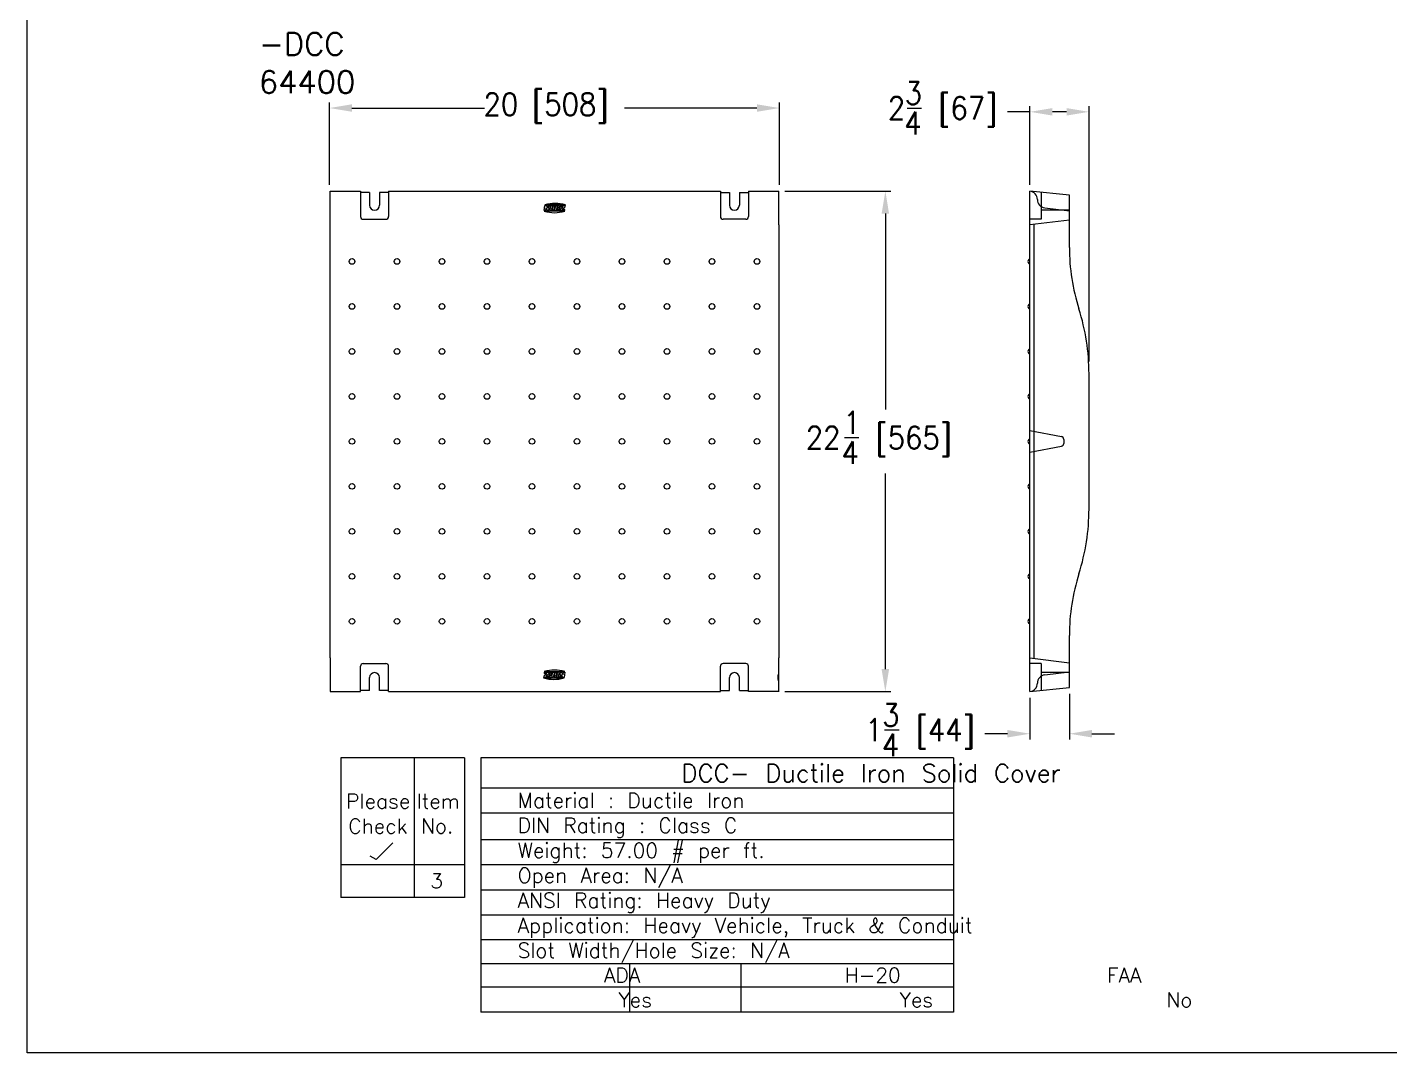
# Model space of a CAD drawing. Extents: x 196 to 587, y -81 to 16.
# Drawn here: x 195.7 to 256.3, y -81 to -35.4 of the extents above; entities that cross this region are included whole.
import ezdxf

# ---------------------------------------------------------------- set-up
doc = ezdxf.new("R2010")
doc.units = 0
doc.header["$LTSCALE"] = 4
doc.header["$MEASUREMENT"] = 0
doc.layers.get('0').update_dxf_attribs({"linetype": 'CONTINUOUS'})
doc.layers.get('DEFPOINTS').update_dxf_attribs({"linetype": 'CONTINUOUS'})
doc.layers.add('DIM', color=2, linetype='CONTINUOUS')
doc.styles.add('FT_FONT', font='ROMANS.SHX', dxfattribs={"width": 0.9})
doc.styles.get("Standard").update_dxf_attribs({"font": 'txt.shx', "height": 1})
doc.dimstyles.get("Standard").update_dxf_attribs({"dimtxt": 0.384208, "dimasz": 0.1875, "dimexe": 0.612, "dimexo": 0.2125, "dimgap": 0.09, "dimtad": 0, "dimtih": 1, "dimtoh": 1, "dimdec": 4, "dimzin": 0, "dimdsep": 46, "dimtxsty": 'FT_FONT', "dimcen": 0.306, "dimadec": 0, "dimazin": 0, "dimtfac": 1, "dimtdec": 4, "dimtofl": 0, "dimtmove": 0, "dimatfit": 3, "dimfxl": 0, "dimtolj": 1, "dimtzin": 0, "dimarcsym": 0})

# ---------------------------------------------------------------- blocks, each defined once
blk = doc.blocks.new('*U107')
at = {"color": 250, "style": 'FT_FONT', "width": 0.9}
blk.add_text('20 [508]', height=1, dxfattribs=at).set_placement((216.032, -39.342))
blk = doc.blocks.new('*D11')
at = {"color": 250}
for p, q in [((209.182, -42.429), (209.182, -38.758)), ((229.182, -42.429), (229.182, -38.758)), ((210.182, -39.008), (216.07, -39.008)), ((228.182, -39.008), (222.293, -39.008))]:
    blk.add_line(p, q, dxfattribs=at)
for points in [[(210.182, -38.842), (210.182, -39.175), (209.182, -39.008)], [(228.182, -38.842), (228.182, -39.175), (229.182, -39.008)]]:
    blk.add_solid(points, dxfattribs=at)
at = {"layer": 'DEFPOINTS', "color": 0}
for p in [(229.182, -39.008), (209.182, -42.704), (229.182, -42.704)]:
    blk.add_point(p, dxfattribs=at)
at = {"layer": 'DIM'}
blk.add_blockref('*U107', (0, 0), dxfattribs=at)
blk = doc.blocks.new('*U108')
at = {"layer": 'DIM', "color": 250}
blk.add_line((234.862, -39.011), (235.505, -39.011), dxfattribs=at)
at = {"layer": 'DIM', "color": 250, "style": 'FT_FONT', "width": 0.9}
for s, p in [('3', (234.755, -38.844)), ('2', (234.005, -39.511)), (' [67]', (235.634, -39.511)), ('4', (234.734, -40.178))]:
    blk.add_text(s, height=1, dxfattribs=at).set_placement(p)
blk = doc.blocks.new('*D12')
at = {"layer": 'DEFPOINTS', "color": 0}
for p in [(240.324, -39.178), (240.324, -42.704), (242.949, -50.554)]:
    blk.add_point(p, dxfattribs=at)
at = {"layer": 'DIM', "color": 250}
for p, q in [((240.324, -39.178), (239.324, -39.178)), ((240.324, -42.429), (240.324, -38.928)), ((241.949, -39.178), (241.324, -39.178)), ((242.949, -50.279), (242.949, -38.928))]:
    blk.add_line(p, q, dxfattribs=at)
for points in [[(241.324, -39.011), (241.324, -39.344), (240.324, -39.178)], [(241.949, -39.011), (241.949, -39.344), (242.949, -39.178)]]:
    blk.add_solid(points, dxfattribs=at)
at = {"layer": 'DIM'}
blk.add_blockref('*U108', (0, 0), dxfattribs=at)
blk = doc.blocks.new('*U109')
at = {"layer": 'DIM', "color": 250}
blk.add_line((232.072, -53.662), (232.715, -53.662), dxfattribs=at)
at = {"layer": 'DIM', "color": 250, "style": 'FT_FONT', "width": 0.9}
for s, p in [('1', (232.029, -53.496)), ('22', (230.358, -54.162)), (' [565]', (232.844, -54.162)), ('4', (231.944, -54.829))]:
    blk.add_text(s, height=1, dxfattribs=at).set_placement(p)
blk = doc.blocks.new('*D13')
at = {"layer": 'DEFPOINTS', "color": 0}
for p in [(229.155, -42.704), (229.155, -64.954), (233.894, -64.954)]:
    blk.add_point(p, dxfattribs=at)
at = {"layer": 'DIM', "color": 250}
for p, q in [((229.43, -42.704), (234.144, -42.704)), ((233.894, -43.704), (233.894, -52.406)), ((233.894, -63.954), (233.894, -55.252)), ((229.43, -64.954), (234.144, -64.954))]:
    blk.add_line(p, q, dxfattribs=at)
for points in [[(233.727, -43.704), (234.06, -43.704), (233.894, -42.704)], [(233.727, -63.954), (234.06, -63.954), (233.894, -64.954)]]:
    blk.add_solid(points, dxfattribs=at)
at = {"layer": 'DIM'}
blk.add_blockref('*U109', (0, 0), dxfattribs=at)
blk = doc.blocks.new('*U46')
at = {"color": 250}
for s, height, p in [('            DCC- Ductile Iron Solid Cover', 0.792, (215.627, -68.975)), ('   Material : Ductile Iron', 0.65997, (215.627, -70.119)), ('   DIN Rating : Class C', 0.65997, (215.627, -71.23)), ('   Weight: 57.00 # per ft.', 0.65997, (215.627, -72.342)), ('   Open Area: N/A', 0.65997, (215.627, -73.453)), ('   ANSI Rating: Heavy Duty', 0.65997, (215.627, -74.564)), ('   Application: Heavy Vehicle, Truck & Conduit', 0.65997, (215.627, -75.676)), ('   Slot Width/Hole Size: N/A', 0.65997, (215.627, -76.787)), ('         ADA              H-20              FAA', 0.65997, (215.627, -77.89)), ('          Yes                 Yes                No', 0.65997, (215.627, -78.989))]:
    blk.add_text(s, height=height, dxfattribs=at).set_placement(p)
blk = doc.blocks.new('*U47')
at = {"color": 250}
for s, p in [('Please', (209.922, -70.155)), ('Check', (210.021, -71.266))]:
    blk.add_text(s, height=0.66, dxfattribs=at).set_placement(p)
blk = doc.blocks.new('*U48')
at = {"color": 250}
for s, p in [('Item', (213.054, -70.155)), ('No.', (213.251, -71.255))]:
    blk.add_text(s, height=0.66, dxfattribs=at).set_placement(p)
blk = doc.blocks.new('*U49')
at = {"color": 250}
blk.add_text('3', height=0.66, dxfattribs=at).set_placement((213.664, -73.698))
blk = doc.blocks.new('*U110')
at = {"layer": 'DIM', "color": 250}
blk.add_line((233.862, -66.659), (234.505, -66.659), dxfattribs=at)
at = {"layer": 'DIM', "color": 250, "style": 'FT_FONT', "width": 0.9}
for s, p in [('3', (233.755, -66.492)), (' [44]', (234.634, -67.159)), ('1', (233.005, -67.159)), ('4', (233.734, -67.826))]:
    blk.add_text(s, height=1, dxfattribs=at).set_placement(p)
blk = doc.blocks.new('*D30')
at = {"layer": 'DEFPOINTS', "color": 0}
for p in [(242.074, -64.77), (240.324, -64.954), (240.324, -66.826)]:
    blk.add_point(p, dxfattribs=at)
at = {"layer": 'DIM', "color": 250}
for p, q in [((240.324, -65.229), (240.324, -67.076)), ((242.074, -65.045), (242.074, -67.076)), ((239.324, -66.826), (238.324, -66.826)), ((243.074, -66.826), (244.074, -66.826))]:
    blk.add_line(p, q, dxfattribs=at)
for points in [[(239.324, -66.659), (239.324, -66.992), (240.324, -66.826)], [(243.074, -66.659), (243.074, -66.992), (242.074, -66.826)]]:
    blk.add_solid(points, dxfattribs=at)
at = {"layer": 'DIM'}
blk.add_blockref('*U110', (0, 0), dxfattribs=at)

msp = doc.modelspace()

# ---------------------------------------------------------------- linework, layer by layer
at = {"color": 250}
for p, q in [((209.21758, -42.7041), (210.56133, -42.7041)), ((209.21758, -44.2041), (209.21758, -42.7041)), ((210.56133, -42.7041), (210.56133, -43.8291)), ((210.96758, -42.75665), (210.56133, -42.75665)), ((210.96758, -42.75665), (210.96758, -43.3291)), ((211.81133, -42.75665), (211.40508, -42.75665)), ((211.40508, -42.75665), (211.40508, -43.3291)), ((211.81133, -42.7041), (226.56133, -42.7041)), ((211.81133, -42.7041), (211.81133, -43.8291)), ((226.56133, -42.7041), (226.56133, -43.8291)), ((226.56133, -42.75665), (226.96758, -42.75665)), ((226.96758, -42.75665), (226.96758, -43.3291)), ((227.40508, -42.75665), (227.81133, -42.75665)), ((227.40508, -42.75665), (227.40508, -43.3291)), ((227.81133, -42.7041), (229.15508, -42.7041)), ((227.81133, -42.7041), (227.81133, -43.8291)), ((229.15508, -44.2041), (229.15508, -42.7041)), ((240.3235, -64.9541), (240.3235, -42.7041)), ((242.0735, -42.88803), (240.3235, -42.7041)), ((240.8235, -42.75665), (240.8235, -43.9541)), ((242.0735, -45.2041), (242.0735, -42.88803)), ((218.7321, -43.57038), (218.76117, -43.33783)), ((218.7972, -43.57038), (218.7321, -43.57038)), ((219.64105, -43.59622), (218.7321, -43.59622)), ((219.67012, -43.31199), (218.76117, -43.31199)), ((218.76117, -43.33783), (218.82627, -43.33783)), ((218.7972, -43.57038), (218.81275, -43.44599)), ((218.87207, -43.57038), (218.81275, -43.44599)), ((218.88559, -43.46222), (218.82627, -43.33783)), ((218.93717, -43.57038), (218.87207, -43.57038)), ((218.88559, -43.46222), (218.90114, -43.33783)), ((218.90114, -43.33783), (218.96624, -43.33783)), ((218.93717, -43.57038), (218.96624, -43.33783)), ((218.97544, -43.50066), (218.9767, -43.49062)), ((218.99579, -43.33783), (219.01575, -43.44054)), ((218.9958, -43.33783), (219.0609, -43.33783)), ((219.1718, -43.57038), (219.03697, -43.57038)), ((219.05439, -43.4975), (219.05523, -43.49081)), ((219.0609, -43.33783), (219.07711, -43.42123)), ((219.11395, -43.51241), (219.06756, -43.51241)), ((219.1181, -43.47919), (219.06839, -43.47919)), ((219.12534, -43.42123), (219.07711, -43.42123)), ((219.11395, -43.51241), (219.1181, -43.47919)), ((219.12534, -43.42123), (219.13577, -43.33783)), ((219.13577, -43.33783), (219.20087, -43.33783)), ((219.1718, -43.57038), (219.20087, -43.33783)), ((219.20136, -43.57038), (219.21911, -43.42836)), ((219.26646, -43.57038), (219.20136, -43.57038)), ((219.28375, -43.43201), (219.26646, -43.57038)), ((219.31976, -43.39579), (219.31651, -43.39579)), ((219.32166, -43.33783), (219.34768, -43.33783)), ((219.34133, -43.57038), (219.35879, -43.43065)), ((219.40643, -43.57038), (219.34133, -43.57038)), ((219.40643, -43.57038), (219.4246, -43.42496)), ((219.43598, -43.57038), (219.44323, -43.51241)), ((219.64105, -43.57038), (219.43598, -43.57038)), ((219.44323, -43.51241), (219.5727, -43.39579)), ((219.4578, -43.39579), (219.46505, -43.33783)), ((219.4578, -43.39579), (219.5727, -43.39579)), ((219.46505, -43.33783), (219.67012, -43.33783)), ((219.53339, -43.51241), (219.66287, -43.39579)), ((219.6483, -43.51241), (219.53339, -43.51241)), ((219.64105, -43.57038), (219.6483, -43.51241)), ((219.66287, -43.39579), (219.67012, -43.33783)), ((242.0735, -43.54785), (240.8235, -43.54785)), ((240.98209, -43.44509), (242.0735, -43.5791)), ((209.21758, -63.4541), (209.21758, -44.2041)), ((210.68633, -43.9541), (211.68633, -43.9541)), ((227.68633, -43.9541), (226.68633, -43.9541)), ((229.15508, -44.2041), (229.15508, -63.4541)), ((240.8235, -43.9541), (240.3235, -43.9541)), ((242.0735, -43.98923), (240.3235, -44.2041)), ((240.5135, -63.47743), (240.5135, -44.18077)), ((242.9485, -56.8291), (242.9485, -50.8291)), ((240.3235, -53.3441), (241.71789, -53.61035)), ((241.8235, -53.73805), (241.8235, -53.92016)), ((240.3235, -54.3141), (241.71789, -54.04785)), ((242.0735, -64.77017), (242.0735, -62.4541)), ((209.21758, -63.4541), (209.21758, -64.9541)), ((229.15508, -64.9541), (229.15508, -63.4541)), ((240.3235, -63.4541), (242.0735, -63.66897)), ((210.56133, -64.9541), (210.56133, -63.8291)), ((210.68633, -63.7041), (211.68633, -63.7041)), ((211.81133, -64.9541), (211.81133, -63.8291)), ((218.83927, -64.14579), (218.7098, -64.26241)), ((218.73162, -64.08783), (218.72437, -64.14579)), ((218.72437, -64.14579), (218.83927, -64.14579)), ((218.73162, -64.06199), (219.64056, -64.06199)), ((218.73162, -64.08783), (218.93669, -64.08783)), ((218.92944, -64.14579), (218.79997, -64.26241)), ((218.93669, -64.08783), (218.92944, -64.14579)), ((218.96624, -64.08783), (218.94807, -64.23325)), ((218.96624, -64.08783), (219.03134, -64.08783)), ((219.03134, -64.08783), (219.01388, -64.22756)), ((219.08892, -64.2262), (219.10621, -64.08783)), ((219.10621, -64.08783), (219.17131, -64.08783)), ((219.17131, -64.08783), (219.15356, -64.22984)), ((219.20087, -64.08783), (219.1718, -64.32038)), ((219.20087, -64.08783), (219.33569, -64.08783)), ((219.25872, -64.14579), (219.25457, -64.17901)), ((219.25457, -64.17901), (219.30427, -64.17901)), ((219.25872, -64.14579), (219.30511, -64.14579)), ((219.31828, -64.16071), (219.31744, -64.16739)), ((219.39723, -64.15755), (219.39597, -64.16758)), ((219.43549, -64.08783), (219.40643, -64.32038)), ((219.43549, -64.08783), (219.50059, -64.08783)), ((219.48707, -64.19599), (219.47152, -64.32038)), ((219.48707, -64.19599), (219.54639, -64.32038)), ((219.50059, -64.08783), (219.55991, -64.21222)), ((219.57546, -64.08783), (219.55991, -64.21222)), ((219.57546, -64.08783), (219.64056, -64.08783)), ((219.64056, -64.08783), (219.61149, -64.32038)), ((226.56133, -64.9541), (226.56133, -63.8291)), ((227.68633, -63.7041), (226.68633, -63.7041)), ((227.81133, -64.9541), (227.81133, -63.8291)), ((240.8235, -63.7041), (240.3235, -63.7041)), ((240.8235, -63.7041), (240.8235, -64.90155)), ((242.0735, -64.11035), (240.8235, -64.11035)), ((240.98209, -64.21311), (242.0735, -64.0791)), ((210.96758, -64.90155), (210.96758, -64.3291)), ((211.40508, -64.90155), (211.40508, -64.3291)), ((218.70979, -64.26241), (218.70255, -64.32038)), ((218.90762, -64.32038), (218.70255, -64.32038)), ((218.70255, -64.34622), (219.61149, -64.34622)), ((218.91486, -64.26241), (218.79997, -64.26241)), ((218.91486, -64.26241), (218.90762, -64.32038)), ((219.051, -64.32038), (219.02498, -64.32038)), ((219.05291, -64.26241), (219.05616, -64.26241)), ((219.2369, -64.32038), (219.1718, -64.32038)), ((219.24732, -64.23698), (219.2369, -64.32038)), ((219.24732, -64.23698), (219.29556, -64.23698)), ((219.31177, -64.32038), (219.29556, -64.23698)), ((219.37687, -64.32038), (219.31177, -64.32038)), ((219.37688, -64.32038), (219.35692, -64.21767)), ((219.47152, -64.32038), (219.40643, -64.32038)), ((219.61149, -64.32038), (219.54639, -64.32038)), ((226.96758, -64.90155), (226.96758, -64.3291)), ((227.40508, -64.90155), (227.40508, -64.3291)), ((240.3235, -64.9541), (242.0735, -64.77017)), ((209.21758, -64.9541), (210.56133, -64.9541)), ((210.96758, -64.90155), (210.56133, -64.90155)), ((211.81133, -64.90155), (211.40508, -64.90155)), ((211.81133, -64.9541), (226.56133, -64.9541)), ((226.56133, -64.90155), (226.96758, -64.90155)), ((227.40508, -64.90155), (227.81133, -64.90155)), ((229.15508, -64.9541), (227.81133, -64.9541)), ((209.68709, -67.89003), (209.68709, -74.10131)), ((215.19182, -67.89003), (209.68709, -67.89003)), ((212.94301, -67.89003), (212.94301, -74.10131)), ((215.19182, -67.89003), (215.19182, -74.10131)), ((236.91986, -67.89003), (215.90631, -67.89003)), ((215.90631, -67.89003), (215.90631, -79.20122)), ((236.91986, -67.89003), (236.91986, -79.20122)), ((236.91986, -69.24375), (215.90631, -69.24375)), ((236.91986, -70.35841), (215.90631, -70.35841)), ((211.25651, -72.41674), (212.00164, -71.67161)), ((236.91986, -71.54062), (215.90631, -71.54062)), ((215.19182, -72.65338), (209.68709, -72.65338)), ((211.25651, -72.41674), (210.98976, -72.26272)), ((236.91986, -72.65338), (215.90631, -72.65338)), ((236.91986, -73.78294), (215.90631, -73.78294)), ((215.19182, -74.10131), (209.68709, -74.10131)), ((236.91986, -74.89407), (215.90631, -74.89407)), ((236.91986, -75.98646), (215.90631, -75.98646)), ((236.91986, -77.05609), (215.90631, -77.05609)), ((222.52735, -77.05609), (222.52735, -79.20122)), ((227.46683, -77.05609), (227.46683, -79.20122)), ((236.91986, -78.08639), (215.90631, -78.08639)), ((236.91986, -79.20122), (215.90631, -79.20122))]:
    msp.add_line(p, q, dxfattribs=at)
for points in [[(229.13699, -64.47694), (229.13699, -64.47694), (229.13459, -64.37923), (229.13084, -64.29853), (229.12603, -64.24157), (229.12057, -64.21311)], [(229.13866, -64.69027), (229.14106, -64.78799), (229.14482, -64.86868), (229.14962, -64.92564), (229.15508, -64.9541)]]:
    msp.add_lwpolyline(points, dxfattribs=at)
for centre in [(210.18633, -45.8291), (212.18633, -45.8291), (214.18633, -45.8291), (216.18633, -45.8291), (218.18914, -45.82913), (220.18633, -45.8291), (222.18633, -45.8291), (224.18633, -45.8291), (226.18633, -45.8291), (228.18633, -45.8291), (210.18633, -47.8291), (212.18633, -47.8291), (214.18633, -47.8291), (216.18633, -47.8291), (218.18914, -47.82913), (220.18633, -47.8291), (222.18633, -47.8291), (224.18633, -47.8291), (226.18633, -47.8291), (228.18633, -47.8291), (210.18633, -49.8291), (212.18633, -49.8291), (214.18633, -49.8291), (216.18633, -49.8291), (218.18914, -49.82913), (220.18633, -49.8291), (222.18633, -49.8291), (224.18633, -49.8291), (226.18633, -49.8291), (228.18633, -49.8291), (210.18633, -51.8291), (212.18633, -51.8291), (214.18633, -51.8291), (216.18633, -51.8291), (218.18914, -51.82913), (220.18633, -51.8291), (222.18633, -51.8291), (224.18633, -51.8291), (226.18633, -51.8291), (228.18633, -51.8291), (210.18633, -53.8291), (212.18633, -53.8291), (214.18633, -53.8291), (216.18633, -53.8291), (218.18914, -53.82913), (220.18633, -53.8291), (222.18633, -53.8291), (224.18633, -53.8291), (226.18633, -53.8291), (228.18633, -53.8291), (210.18633, -55.8291), (212.18633, -55.8291), (214.18633, -55.8291), (216.18633, -55.8291), (218.18914, -55.82913), (220.18633, -55.8291), (222.18633, -55.8291), (224.18633, -55.8291), (226.18633, -55.8291), (228.18633, -55.8291), (210.18633, -57.8291), (212.18633, -57.8291), (214.18633, -57.8291), (216.18633, -57.8291), (218.18914, -57.82913), (220.18633, -57.8291), (222.18633, -57.8291), (224.18633, -57.8291), (226.18633, -57.8291), (228.18633, -57.8291), (210.18633, -59.8291), (212.18633, -59.8291), (214.18633, -59.8291), (216.18633, -59.8291), (218.18914, -59.82913), (220.18633, -59.8291), (222.18633, -59.8291), (224.18633, -59.8291), (226.18633, -59.8291), (228.18633, -59.8291), (210.18633, -61.8291), (212.18633, -61.8291), (214.18633, -61.8291), (216.18633, -61.8291), (218.18914, -61.82913), (220.18633, -61.8291), (222.18633, -61.8291), (224.18633, -61.8291), (226.18633, -61.8291), (228.18633, -61.8291)]:
    msp.add_circle(centre, 0.125, dxfattribs=at)
for centre, radius, start, end in [((240.2778, -43.07631), 0.375, 0.2611082, 83), ((211.18633, -43.3291), 0.21875, 180, 0), ((219.18658, -42.02979), 1.63103, 253.8208071, 286.1791929), ((219.21565, -44.87842), 1.63103, 73.8208071, 106.1791929), ((219.03697, -43.50836), 0.06201, 172.8617492, 270), ((219.03823, -43.49833), 0.06201, 111.2543169, 172.8617492), ((219.06756, -43.49914), 0.01327, 172.8749837, 270), ((219.06839, -43.49246), 0.01327, 90, 172.8749837), ((219.32166, -43.44118), 0.10336, 90, 172.8749837), ((219.32477, -43.43714), 0.04134, 90, 172.8749837), ((219.32802, -43.4268), 0.03101, 352.8749837, 90), ((219.34768, -43.41534), 0.07752, 352.8749837, 90), ((227.18633, -43.3291), 0.21875, 180, 0), ((241.02779, -43.07289), 0.375, 180.2611082, 263), ((210.68633, -43.8291), 0.125, 180, 270), ((211.68633, -43.8291), 0.125, 270, 0), ((226.68633, -43.8291), 0.125, 180, 270), ((227.68633, -43.8291), 0.125, 270, 0), ((251.0735, -45.20688), 9, 179.9823117, 197.6922301), ((240.3585, -45.8291), 0.125, 106.2602047, 253.7397953), ((240.3585, -47.8291), 0.125, 106.2602047, 253.7397953), ((233.4485, -50.8291), 9.5, 0, 17.6922301), ((240.3585, -49.8291), 0.125, 106.2602047, 253.7397953), ((240.3585, -51.8291), 0.125, 106.2602047, 253.7397953), ((240.3585, -53.8291), 0.125, 106.2602047, 253.7397953), ((241.6935, -53.73805), 0.13, 0, 79.1897971), ((241.6935, -53.92016), 0.13, 280.8102029, 0), ((240.3585, -55.8291), 0.125, 106.2602047, 253.7397953), ((233.4485, -56.8291), 9.5, 342.3077699, 0), ((240.3585, -57.8291), 0.125, 106.2602047, 253.7397953), ((240.3585, -59.8291), 0.125, 106.2602047, 253.7397953), ((251.0735, -62.45132), 9, 162.3077699, 180.0176883), ((240.3585, -61.8291), 0.125, 106.2602047, 253.7397953), ((210.68633, -63.8291), 0.125, 90, 180), ((211.18633, -64.3291), 0.21875, 0, 180), ((211.68633, -63.8291), 0.125, 0, 90), ((219.18609, -65.62842), 1.63103, 73.8208071, 106.1791929), ((219.30427, -64.16574), 0.01327, 270, 352.8749837), ((219.30511, -64.15906), 0.01327, 352.8749837, 90), ((219.33569, -64.14984), 0.06201, 352.8617492, 90), ((219.33444, -64.15987), 0.06201, 291.2543169, 352.8617492), ((226.68633, -63.8291), 0.125, 90, 180), ((227.18633, -64.3291), 0.21875, 0, 180), ((227.68633, -63.8291), 0.125, 0, 90), ((219.15702, -62.77979), 1.63103, 253.8208071, 286.1791929), ((219.02498, -64.24286), 0.07752, 172.8749837, 270), ((219.04464, -64.2314), 0.03101, 172.8749837, 270), ((219.04789, -64.22107), 0.04134, 270, 352.8749837), ((219.051, -64.21702), 0.10336, 270, 352.8749837), ((240.2778, -64.5819), 0.375, 277, 359.7388918), ((241.02779, -64.58532), 0.375, 97, 179.7388918)]:
    msp.add_arc(centre, radius, start, end, dxfattribs=at)
at = {"layer": 'DIM'}
msp.add_lwpolyline([(195.7481, 15.65648), (315.95537, 15.65648), (315.95537, -81.0086), (195.7481, -81.0086)], close=True, dxfattribs=at)

# ---------------------------------------------------------------- block references
for name in ['*U46', '*U47', '*U48', '*U49']:
    msp.add_blockref(name, (0, 0), dxfattribs=at)

# ---------------------------------------------------------------- texts
at = {"color": 250}
for s, p in [('-DCC', (206.04404, -36.66116)), ('64400', (206.04404, -38.35151))]:
    msp.add_text(s, height=1, dxfattribs=at).set_placement(p)

# ---------------------------------------------------------------- dimensions: what is measured, and where the dimension line sits
dim = msp.add_linear_dim(base=(229.18152, -39.00824), p1=(209.18152, -42.7041), p2=(229.18152, -42.7041), dimstyle='Standard', dxfattribs=at)
dim.commit()
dim.dimension.update_dxf_attribs({"geometry": '*D11', "text_midpoint": (219.18152, -39.00824), "dimtype": 160})
at = {"layer": 'DIM'}
for base, p1, p2, picture, middle in [((240.3235, -39.17768), (242.9485, -50.5541), (240.3235, -42.7041), '*D12', (236.6835, -39.17768)), ((240.3235, -66.82579), (242.0735, -64.77017), (240.3235, -64.9541), '*D30', (235.74779, -66.82579))]:
    dim = msp.add_linear_dim(base=base, p1=p1, p2=p2, dimstyle='Standard', dxfattribs=at)
    dim.commit()
    dim.dimension.update_dxf_attribs({"geometry": picture, "text_midpoint": middle})
dim = msp.add_linear_dim(base=(233.89373, -64.9541), p1=(229.15508, -42.7041), p2=(229.15508, -64.9541), angle=90, dimstyle='Standard', dxfattribs=at)
dim.commit()
dim.dimension.update_dxf_attribs({"geometry": '*D13', "text_midpoint": (233.89373, -53.8291)})

doc.saveas('drawing.dxf')
